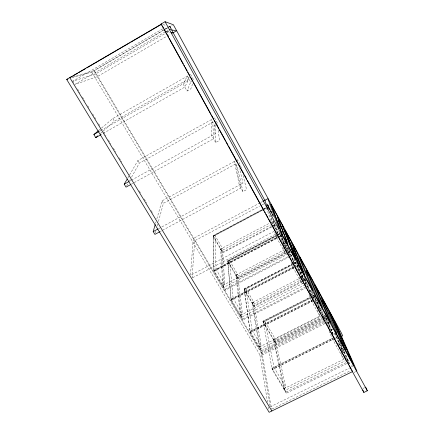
<?xml version="1.0" encoding="UTF-8"?>
<svg xmlns="http://www.w3.org/2000/svg" width="434" height="434" viewBox="0 0 434 434"><rect width="100%" height="100%" fill="white"/><g stroke="black" fill="none" stroke-linecap="round" stroke-linejoin="round"><path stroke-width="0.33" stroke-dasharray="2.17 1.63" d="M192.088 278.026L194.687 240.756L259.581 206.172M155.263 233.107L155.795 231.165M157.216 225.984L157.748 224.042M158.459 221.448L163.434 203.313L235.77 163.911L240.924 188.041L162.023 230.562M155.573 223.277L155.936 221.996M156.853 218.801L161.99 200.909L236.465 160.287M192.571 83.968L190.851 88.845L187.027 91.015L183.045 83.843L187.363 76.124L190.667 82.118L187.027 91.015M189.425 76.568L186.88 81.668L101.485 130.189M126.679 185.974L128.307 183.039M129.609 180.69L130.26 179.513M131.562 177.164L139.374 163.065L212.785 122.22L213.555 138.772L131.35 184.211M127.889 177.859L129.218 175.553M129.554 174.978L137.876 160.564L211.353 119.627L214.526 125.383L215.638 142.52L219.398 140.448L218.362 130.363M100.276 133.623L102.787 131.404M103.292 130.959L114.348 121.189L188.85 78.825L184.841 87.077L101.61 134.296M98.974 130.216L101.024 128.497M101.534 128.063L112.791 118.585L188.427 75.516M162.701 28.845L72.841 81.207L95.692 73.899L166.298 32.848M163.325 30.239L93.809 70.72L262.402 354.904L330.09 320.997M165.658 28.877L167.996 27.521M168.582 27.179L171.907 25.232M71.822 77.914L91.769 72.06L163.531 30.277M164.112 29.935L167.019 28.243M167.6 27.906L169.927 26.55L171.229 28.926M168.501 26.138L170.139 26.61L172.287 25.356M165.153 31.899L74.811 84.456L97.303 76.612L166.678 36.331M166.412 31.427L168.647 30.125M166.884 32.507L169.217 31.15M167.264 35.995L170.177 34.302M99.142 131.524L100.9 130.525M190.667 82.118L191.73 81.516M214.526 125.383L215.573 124.802M129.554 181.249L130.737 180.598M131.328 180.267L215.611 133.607L214.966 124.433M158.529 228.702L242.991 183.11L239.639 168.821M160.244 231.523L161.432 230.883M242.91 191.616L237.447 166.949L234.398 161.415L239.291 185.106L242.91 191.616L246.599 189.631L242.937 174.88M260.053 202.824L193.309 238.44L190.455 275.335L274.104 231.338M260.65 202.504L262.434 201.55M261.962 204.902L263.753 203.947M269.275 204.832L267.745 205.645L269.313 210.105M269.487 210.251L268.006 206.161L269.026 205.618M289.69 256.711L225.197 290.172L213.929 271.163L213.159 235.7L265.744 207.723M265.787 207.805L213.202 235.776L213.984 271.255L278.954 237.197M263.574 209.497L213.17 236.302L222.772 252.783L272.812 226.407M264.165 209.183L268.32 206.975L266.584 208M213.213 236.384L262.434 210.208M263.026 209.893L265.988 208.315M270.04 208.45L269.004 209.004L273.827 217.814M288.236 253.89L223.852 287.351L222.713 285.436L220.673 249.007L269.541 223.195M270.138 222.881L273.713 220.987M220.684 249.203L222.447 248.27L214.944 235.364L216.04 269.33M223.852 287.351L221.644 250.668L270.48 224.893M271.076 224.579L274.055 223.011M271.429 226.456L222.729 252.132L213.159 235.7M272.02 226.141L274.988 224.579M273.404 226.092L275.194 225.148M276.322 230.107L277.879 229.288M192.685 277.717L275.65 234.143M292.044 255.577L290.281 256.494L277.548 233.329L279.328 232.396M306.61 287.465L242.877 320.004L231.094 300.122L227.752 260.758L277.418 234.685M278.02 234.371L279.811 233.432M277.462 234.767L227.796 260.834L231.143 300.209L295.38 267.056M278.058 234.452L279.854 233.508M277.63 235.288L227.812 261.431L237.903 278.747L287.384 253.017M278.232 234.973L281.829 233.085M227.855 261.507L276.469 235.993M277.071 235.678L280.673 233.79M278.65 236.378L213.913 270.328L225.137 289.277L225.197 290.172M213.962 270.42L278.704 236.47M279.219 236.601L281.297 235.516M213.929 271.163L278.905 237.105M279.415 236.899L281.492 235.814M286.326 242.384L283.375 243.924L278.65 230.85M286.304 245.107L284.53 246.029L279.735 232.836M305.156 284.65L241.526 317.183L240.425 315.328L235.841 275.037L284.156 249.87M286.543 248.628L288.328 247.695M235.868 275.259L237.615 274.348L229.564 260.508L233.118 298.223M241.526 317.183L236.785 276.659L285.067 251.53M285.664 251.215L288.643 249.669M222.702 285.165L224.763 284.091L222.447 248.27M276.518 237.496L284.948 252.783L286.006 252.23M222.713 285.436L287.151 251.915M237.903 278.747L237.816 278.026L285.892 253.022M288.295 251.774L289.5 251.145M287.981 252.707L289.771 251.78M225.137 289.277L288.198 256.543M292.462 260.427L294.86 259.185M292.782 261.067L294.583 260.14M324.578 320.129L261.659 351.703L250.266 332.471L244.136 288.881L293.21 263.509M293.807 263.199L295.603 262.272M293.248 263.584L244.179 288.957L250.315 332.558L313.728 300.404M293.851 263.275L295.646 262.348M295.787 262.396L294.03 263.308L296.276 267.393L298.071 266.438M292.261 264.811L244.244 289.63L254.047 306.458L301.684 282.057M294.664 263.568L297.664 262.017M244.288 289.706L292.304 264.886M294.708 263.644L295.907 263.026M294.426 266.46L231.013 299.2L242.758 319.023L242.877 320.004M231.067 299.286L294.474 266.547M231.094 300.122L295.332 266.97M296.102 267.105L297.898 266.178M300.257 273.295L302.601 272.091M303.035 275.612L301.288 276.507L295.527 261.631M323.129 317.319L260.308 348.887L259.244 347.091L252.035 302.824L300.29 278.058M300.892 277.749L303.306 276.512M252.073 303.068L253.798 302.178L245.98 288.735L252.197 330.507M260.308 348.887L252.951 304.402L301.18 279.67M301.782 279.36L304.191 278.123M254.047 306.458L253.917 305.666L301.408 281.335M303.811 280.104L305.01 279.485M304.093 280.825L307.109 279.279M240.393 315.03L242.432 313.988L237.615 274.348M292.917 267.236L301.907 283.543L302.954 283.006M240.425 315.328L304.104 282.74M242.758 319.023L305.064 287.194M308.607 285.762L306.865 286.652L300.447 274.982M309.328 291.111L311.107 290.205M309.654 291.756L311.433 290.851M312.236 292.38L310.494 293.265L304.098 277.174M334.69 338.515L272.232 369.546L262.971 321.214L311.308 296.655M311.91 296.351L315.54 294.507M263.015 321.29L310.142 297.344M312.556 296.118L315.578 294.583M314.064 296.178L263.134 322.044L275.335 342.985L322.202 319.451M263.172 322.115L314.102 296.248M312.871 297.605L314.645 296.704M313.022 297.832L314.796 296.932M313.31 299.395L250.12 331.451L261.48 350.623L261.659 351.703M250.168 331.533L313.359 299.482M250.266 332.471L313.679 300.317M318.865 301.776L315.979 303.236L310.153 288.8M319.088 308.889L320.813 308.015M346.674 360.122L284.932 390.443L283.912 388.728L273.377 339.453L320.862 315.561M321.464 315.258L323.867 314.048M259.19 346.766L261.208 345.752L253.798 302.178M273.431 339.724L275.134 338.867L264.849 321.176L274.017 367.424M259.244 347.091L322.109 315.469M284.932 390.443L274.261 340.967L321.117 317.417M323.52 316.207L324.719 315.605M275.335 342.985L275.145 342.106L322.467 318.328M323.07 318.03L325.467 316.825M324.605 318.247L325.804 317.639M324.48 318.702L326.205 317.84M261.48 350.623L322.972 319.755M327.111 319.777L261.181 352.847L269.937 405.551M267.523 402.275L259.879 354.811L324.187 322.576M324.789 322.272L327.8 320.764M327.827 323.401L328.994 322.815M327.572 324.35L329.325 323.471M328.001 325.099L329.715 324.241M330.681 330.003L332.428 329.129M332.563 329.319L330.811 330.193L332.243 332.818M336.155 333.328L333.301 334.75L326.297 318.03M334.213 337.392L271.972 368.336L286.022 392.054L286.283 393.247L348.122 362.927M272.02 368.417L334.256 337.478M334.647 338.428L272.189 369.464L286.283 393.247M342.421 351.339L344.119 350.498M283.836 388.365L285.816 387.388L275.134 338.867M332.162 338.411L343.527 359.016L344.542 358.517M283.912 388.728L345.697 358.354M349.278 359.894L347.585 360.725L344.357 354.86M286.022 392.054L345.833 362.71M351.285 366.101L352.43 365.536M351.616 366.763L352.766 366.204M270.16 406.886L349.37 368.14M272.189 408.936L350.705 370.582M354.014 372.453L355.734 371.613M362.829 388.484L364.538 387.66M73.004 76.693L94.33 70.568L262.19 353.656L271.575 409.229M165.853 31.753L169.846 32.306M166.406 31.655L169.748 32.132M165.148 28.432L168.349 29.116M162.929 24.543L166.027 25.432M72.641 80.876L74.04 83.192M77.55 88.981L80.008 93.039M82.465 97.091L84.918 101.144M87.728 105.777L89.833 109.254M92.637 113.887L95.795 119.095M98.605 123.728L100.004 126.044M103.514 131.838L105.972 135.891M108.429 139.943L110.882 143.996M113.339 148.054L115.797 152.106M119.301 157.895L121.759 161.953M139.303 190.906L140.708 193.222M144.213 199.016L146.67 203.069M151.233 210.598L152.638 212.915M112.791 118.585L114.348 121.189M137.876 160.564L139.374 163.065M161.99 200.909L163.434 203.313M91.769 72.06L259.879 354.811M215.986 269.237L224.763 284.091M233.069 298.136L242.432 313.988M252.149 330.42L261.208 345.752M273.968 367.343L285.816 387.388M227.752 260.758L237.816 278.026M244.136 288.881L253.917 305.666M262.971 321.214L275.145 342.106M220.673 249.007L221.644 250.668M235.841 275.037L236.785 276.659M252.035 302.824L252.951 304.402M273.377 339.453L274.261 340.967M215.638 142.52L211.846 135.696L211.353 119.627M311.232 300.447L319.923 316.212L317.194 309.371M190.559 74.306L193.857 80.306M214.499 117.874L217.667 123.636L217.808 124.981M296.596 267.979L298.201 270.897M310.82 293.851L320.254 311.015M323.211 316.397L324.165 318.127M328.31 325.668L329.558 327.936M334.853 337.571L335.504 338.759M337.864 343.044L339.166 345.415M341.119 348.969L342.686 351.822M170.139 26.61L171.435 28.986M171.761 29.583L172.737 31.367M267.382 204.414L271.934 212.736M171.555 29.523L172.531 31.302M266.812 203.665L272.986 214.955M169.737 26.496L173.166 32.767M267.29 204.799L273.469 216.089M268.006 206.161L273.566 216.376M268.673 207.626L273.447 216.344M342.762 347.981L350.238 365.309M339.979 342.258L340.777 344.108M341.043 344.721L349.533 364.441M339.388 341.504L347.384 360.106M347.65 360.73L348.448 362.591M336.632 336.643L343.766 353.325M335.048 333.399L343.571 353.368M334.549 332.851L342.16 350.721M326.449 318.285L333.437 334.945M340.94 352.847L343.527 359.016M325.261 315.556L326.037 317.411M324.811 314.927L332.688 333.73M320.834 307.95L327.48 323.851M317.563 301.885L323.715 316.836M323.927 317.216L325.202 320.308M314.965 296.476L322.967 315.957M329.081 330.903L332.211 338.493M313.977 294.93L321.854 314.211M313.787 295.066L320.346 311.14M312.203 291.963L318.833 308.265M305.286 279.295L312.106 296.341M304.131 277.413L310.055 292.315M310.305 292.939L311.042 294.8M300.892 271.326L306.339 285.149M306.583 285.778L307.82 288.919M300.908 271.538L306.366 285.393M297.605 265.288L303.941 281.53M297.474 265.147L303.122 279.648M309.019 294.773L311.276 300.534M296.992 264.436L302.878 279.583M293.894 258.555L299.682 273.588M289.359 250.391L295.516 266.655M299.303 276.664L301.907 283.543M288.328 248.205L289.039 250.093M289.277 250.722L293.791 262.678M287.894 247.255L293.65 262.456M284.655 241.185L285.36 243.078M285.599 243.707L290.536 256.961M284.688 241.461L290.048 255.865M281.758 236.248L287.313 251.367M280.869 234.344L285.778 247.711M285.963 248.259L287.124 251.422M291.062 262.174L292.966 267.328M280.852 234.691L285.784 248.167M274.657 223.7L278.682 235.082M282.93 247.092L284.948 252.783M273.084 220.483L277.548 233.329M273.111 220.939L277.359 233.053M271.375 217.781L275.313 229.109M269.839 214.852L274.207 227.541M266.503 207.94L271.668 223.119M274.814 232.467L276.567 237.588M241.179 167.828L240.544 165.262L237.501 159.723L237.805 161.025M268.272 406.951L268.814 410.293"/><path stroke-width="0.65" d="M159.652 231.843L154.905 234.403L153.186 231.588L155.204 224.557M130.759 184.537L126.028 187.152L124.222 184.2L127.222 179.014M98.464 130.65L93.858 134.524L95.751 137.621L97.764 135.842M365.678 387.106L367.321 390.774L363.871 392.444L161.101 24.016L165.072 21.7L173.361 24.733L341.487 333.214L342.659 335.835L341.498 336.41M351.947 370.376L352.598 371.564L269.134 412.3L66.679 79.427L161.415 24.109L162.066 25.297M72.288 76.379L69.771 77.621L271.868 410.965M73.454 75.695L77.545 73.308M78.711 72.624L85.726 68.529M86.892 67.85L129.544 42.944M130.715 42.266L160.509 24.868M171.924 33.288L173.09 32.61L171.088 32.322M93.858 134.524L98.556 131.86M95.751 137.621L101.024 134.627M124.222 184.2L128.958 181.58M153.186 231.588L157.938 229.022M263.031 201.235L267.897 198.685L278.921 228.74M307.852 275.248L308.862 274.727L322.543 307.147M328.467 313.462L329.661 312.86L345.817 349.663M66.679 79.427L67.964 79.048M171.175 32.49L173.166 32.767L176.421 30.879L169.765 29.479M161.101 24.016L161.692 24.19M162.723 26.485L163.374 27.673M164.03 28.861L165.989 32.425M166.645 33.613L168.604 37.178M169.255 38.36L183.311 63.901M183.962 65.089L184.618 66.277M185.269 67.465L187.233 71.03M187.884 72.218L189.848 75.782M190.499 76.97L192.463 80.534M193.114 81.722L211.087 114.386M211.743 115.574L213.702 119.138M214.358 120.326L218.931 128.643M219.588 129.831L225.468 140.518M226.125 141.706L228.083 145.271M228.734 146.459L237.561 162.495M238.217 163.683L240.176 167.247M240.827 168.435L244.098 174.376M244.749 175.564L246.713 179.128M247.364 180.316L249.328 183.875M249.979 185.063L264.035 210.604M264.686 211.792L265.342 212.98M265.993 214.168L267.957 217.732M268.608 218.92L270.566 222.485M271.223 223.673L291.811 261.089M292.467 262.277L294.426 265.841M295.082 267.029L299.655 275.346M300.312 276.534L306.192 287.221M306.843 288.409L318.285 309.198M318.936 310.386L320.9 313.95M321.551 315.138L324.822 321.079M325.473 322.267L327.437 325.831M328.088 327.014L330.052 330.578M330.703 331.766L346.061 359.683M346.717 360.871L348.676 364.435M349.332 365.623L351.29 369.188M172.987 32.436L265.017 200.638M312.29 289.603L299.265 265.82L285.377 230.79L296.568 251.313L312.616 290.248M330.166 322.229L315.979 296.33L299.471 256.608M165.072 21.7L367.321 390.774M299.742 257.134L311.986 279.599L330.496 322.885M315.073 285.257L332.308 316.874L353.58 364.972L333.73 328.733L314.796 284.72M306.469 271.641L308.314 275.015M322.223 300.507L329.118 313.131L343.327 345.67M334.999 321.773L356.884 371.054M332.417 317.042L353.916 365.64M362.797 389.987L363.871 392.444M321.518 297.936L336.724 333.046M306.1 269.666L320.346 303.719M293.075 245.774L304.787 274.711M291.653 243.176L303.187 271.787M293.503 248.536L294.746 251.617M295.239 252.848L296.476 255.93M296.97 257.161L298.207 260.243M298.706 261.48L299.943 264.561M300.436 265.792L301.673 268.874M302.167 270.105L302.91 271.955M285.111 230.27L299.091 265.559M282.279 225.072L295.782 259.516M278.27 218.633L288.073 244.185M277.25 216.761L286.917 242.074M278.416 220.803L279.127 222.675M279.604 223.922L281.265 228.289M282.209 230.79L283.397 233.91M284.818 237.653L286.006 240.772M270.805 204.018L282.333 234.968M264.821 200.28L267.881 209.166M295.462 258.876L282.529 235.271L271.066 204.533L282.122 224.812L295.462 258.876"/></g></svg>
